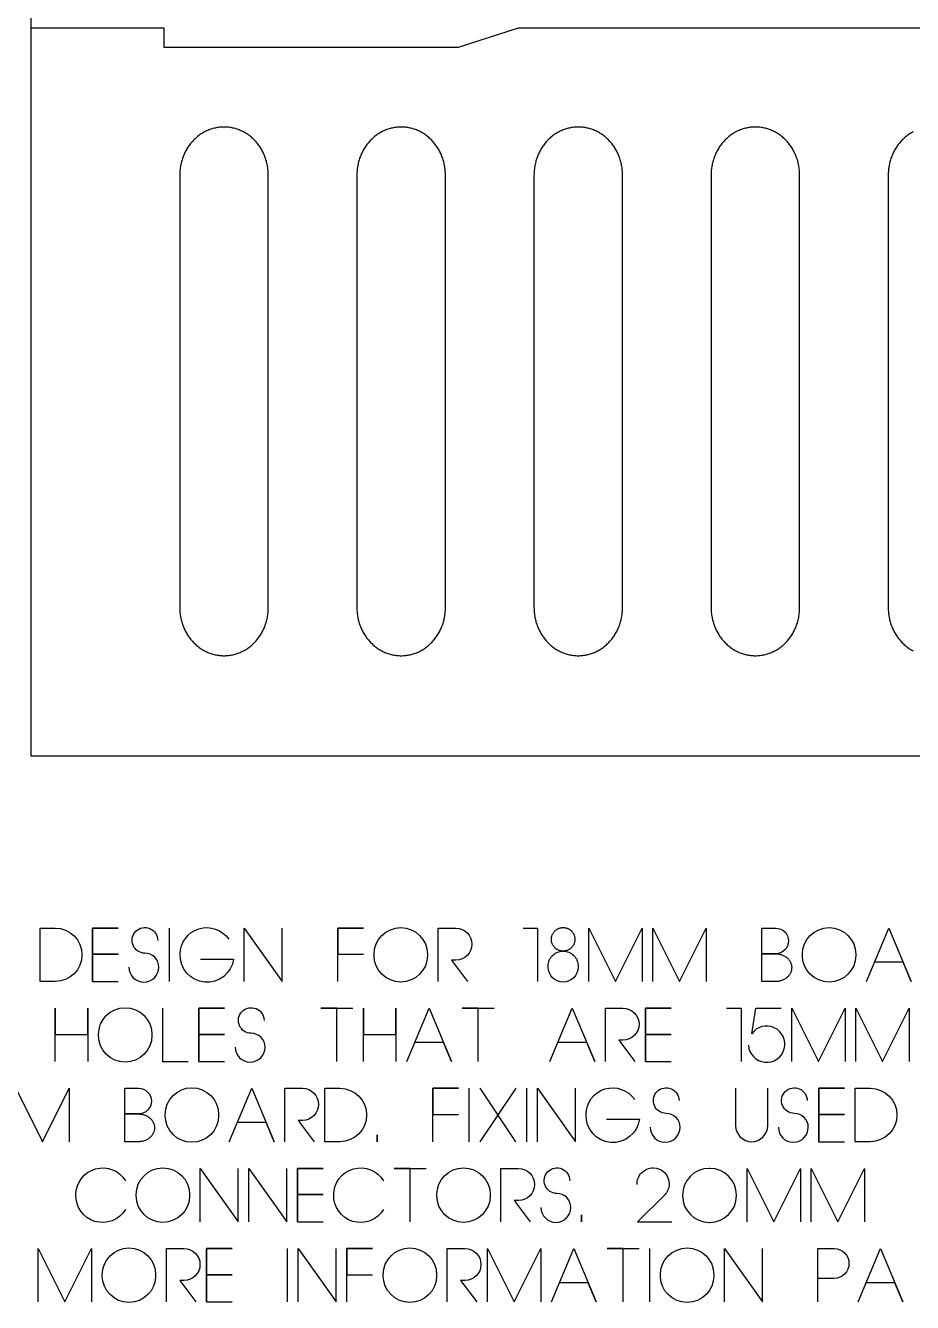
# Model space of a CAD drawing. Extents: x -841 to 4976, y -469 to 2808.
# Drawn here: x 2515 to 3180, y -409 to 547 of the extents above; entities that cross this region are included whole.
import ezdxf

# ---------------------------------------------------------------- set-up
doc = ezdxf.new("R2010")
doc.units = 0
for name, color, linetype in [('DEFAULT_LAYER', 1, 'CONTINUOUS'), ('T5_LOGOLAYER_20', 18, 'CONTINUOUS'), ('T5_LOGOLAYER_21', 18, 'CONTINUOUS')]:
    doc.layers.add(name, color=color, linetype=linetype)

msp = doc.modelspace()

# ---------------------------------------------------------------- linework, layer by layer
at = {"layer": 'DEFAULT_LAYER'}
for points in [[(2519.23, 0), (3737.23, 0), (3737.23, 545), (2884.23, 545), (2839.33, 530.57), (2619.23, 530.57), (2619.23, 545), (2519.23, 545), (2519.23, 0), (3737.23, 0)], [(3180.17, 467.44), (3179.45, 467.05), (3178.74, 466.64), (3178.04, 466.22), (3177.35, 465.78), (3176.67, 465.32), (3176.01, 464.84), (3175.35, 464.35), (3174.71, 463.84), (3174.07, 463.31), (3173.45, 462.77), (3172.85, 462.21), (3172.25, 461.64), (3171.67, 461.05), (3171.1, 460.44), (3170.54, 459.83), (3170, 459.19), (3169.47, 458.55), (3168.96, 457.89), (3168.46, 457.21), (3167.98, 456.53), (3167.51, 455.83), (3167.05, 455.12), (3166.61, 454.39), (3166.19, 453.66), (3165.78, 452.91), (3165.39, 452.15), (3165.02, 451.38), (3164.66, 450.6), (3164.32, 449.8), (3163.99, 449), (3163.69, 448.19), (3163.4, 447.37), (3163.13, 446.54), (3162.88, 445.69), (3162.65, 444.84), (3162.43, 443.99), (3162.24, 443.12), (3162.06, 442.24), (3161.91, 441.36), (3161.77, 440.47), (3161.65, 439.57), (3161.56, 438.67), (3161.48, 437.76), (3161.43, 436.84), (3161.4, 435.92), (3161.39, 434.99), (3161.39, 110.99), (3161.4, 110.06), (3161.43, 109.14), (3161.48, 108.22), (3161.56, 107.31), (3161.65, 106.4), (3161.77, 105.51), (3161.91, 104.62), (3162.06, 103.73), (3162.24, 102.86), (3162.43, 101.99), (3162.65, 101.13), (3162.88, 100.28), (3163.13, 99.44), (3163.4, 98.61), (3163.69, 97.79), (3163.99, 96.98), (3164.32, 96.17), (3164.66, 95.38), (3165.02, 94.6), (3165.39, 93.83), (3165.78, 93.07), (3166.19, 92.32), (3166.61, 91.59), (3167.05, 90.86), (3167.51, 90.15), (3167.98, 89.45), (3168.46, 88.76), (3168.96, 88.09), (3169.47, 87.43), (3170, 86.78), (3170.54, 86.15), (3171.1, 85.53), (3171.67, 84.93), (3172.25, 84.34), (3172.85, 83.77), (3173.45, 83.21), (3174.07, 82.67), (3174.71, 82.14), (3175.35, 81.63), (3176.01, 81.14), (3176.67, 80.66), (3177.35, 80.2), (3178.04, 79.76), (3178.74, 79.33), (3179.45, 78.93), (3180.17, 78.54)]]:
    msp.add_lwpolyline(points, dxfattribs=at)
for points in [[(2664.01, 470.99), (2663.15, 470.98), (2662.3, 470.94), (2661.46, 470.88), (2660.62, 470.8), (2659.78, 470.7), (2658.96, 470.57), (2658.14, 470.43), (2657.33, 470.26), (2656.52, 470.07), (2655.72, 469.86), (2654.93, 469.62), (2654.15, 469.37), (2653.37, 469.1), (2652.61, 468.8), (2651.85, 468.49), (2651.1, 468.16), (2650.36, 467.81), (2649.63, 467.44), (2648.91, 467.05), (2648.2, 466.64), (2647.5, 466.22), (2646.81, 465.78), (2646.14, 465.32), (2645.47, 464.84), (2644.81, 464.35), (2644.17, 463.84), (2643.54, 463.31), (2642.92, 462.77), (2642.31, 462.21), (2641.71, 461.64), (2641.13, 461.05), (2640.56, 460.44), (2640.01, 459.83), (2639.46, 459.19), (2638.94, 458.55), (2638.42, 457.89), (2637.92, 457.21), (2637.44, 456.53), (2636.97, 455.83), (2636.51, 455.12), (2636.07, 454.39), (2635.65, 453.66), (2635.24, 452.91), (2634.85, 452.15), (2634.48, 451.38), (2634.12, 450.6), (2633.78, 449.8), (2633.46, 449), (2633.15, 448.19), (2632.86, 447.37), (2632.59, 446.54), (2632.34, 445.69), (2632.11, 444.84), (2631.89, 443.99), (2631.7, 443.12), (2631.52, 442.24), (2631.37, 441.36), (2631.23, 440.47), (2631.12, 439.57), (2631.02, 438.67), (2630.95, 437.76), (2630.89, 436.84), (2630.86, 435.92), (2630.85, 434.99), (2630.85, 110.99), (2630.86, 110.06), (2630.89, 109.14), (2630.95, 108.22), (2631.02, 107.31), (2631.12, 106.4), (2631.23, 105.51), (2631.37, 104.62), (2631.52, 103.73), (2631.7, 102.86), (2631.89, 101.99), (2632.11, 101.13), (2632.34, 100.28), (2632.59, 99.44), (2632.86, 98.61), (2633.15, 97.79), (2633.46, 96.98), (2633.78, 96.17), (2634.12, 95.38), (2634.48, 94.6), (2634.85, 93.83), (2635.24, 93.07), (2635.65, 92.32), (2636.07, 91.59), (2636.51, 90.86), (2636.97, 90.15), (2637.44, 89.45), (2637.92, 88.76), (2638.42, 88.09), (2638.94, 87.43), (2639.46, 86.78), (2640.01, 86.15), (2640.56, 85.53), (2641.13, 84.93), (2641.71, 84.34), (2642.31, 83.77), (2642.92, 83.21), (2643.54, 82.67), (2644.17, 82.14), (2644.81, 81.63), (2645.47, 81.14), (2646.14, 80.66), (2646.81, 80.2), (2647.5, 79.76), (2648.2, 79.33), (2648.91, 78.93), (2649.63, 78.54), (2650.36, 78.17), (2651.1, 77.82), (2651.85, 77.49), (2652.61, 77.17), (2653.37, 76.88), (2654.15, 76.61), (2654.93, 76.35), (2655.72, 76.12), (2656.52, 75.91), (2657.33, 75.72), (2658.14, 75.55), (2658.96, 75.4), (2659.78, 75.28), (2660.62, 75.17), (2661.46, 75.09), (2662.3, 75.04), (2663.15, 75), (2664.01, 74.99), (2664.86, 75), (2665.71, 75.04), (2666.56, 75.09), (2667.4, 75.17), (2668.23, 75.28), (2669.06, 75.4), (2669.88, 75.55), (2670.69, 75.72), (2671.5, 75.91), (2672.29, 76.12), (2673.09, 76.35), (2673.87, 76.61), (2674.64, 76.88), (2675.41, 77.17), (2676.17, 77.49), (2676.91, 77.82), (2677.65, 78.17), (2678.38, 78.54), (2679.1, 78.93), (2679.81, 79.33), (2680.51, 79.76), (2681.2, 80.2), (2681.88, 80.66), (2682.55, 81.14), (2683.2, 81.63), (2683.85, 82.14), (2684.48, 82.67), (2685.1, 83.21), (2685.71, 83.77), (2686.3, 84.34), (2686.89, 84.93), (2687.45, 85.53), (2688.01, 86.15), (2688.55, 86.78), (2689.08, 87.43), (2689.59, 88.09), (2690.09, 88.76), (2690.58, 89.45), (2691.05, 90.15), (2691.5, 90.86), (2691.94, 91.59), (2692.37, 92.32), (2692.77, 93.07), (2693.16, 93.83), (2693.54, 94.6), (2693.9, 95.38), (2694.24, 96.17), (2694.56, 96.98), (2694.87, 97.79), (2695.15, 98.61), (2695.42, 99.44), (2695.68, 100.28), (2695.91, 101.13), (2696.12, 101.99), (2696.32, 102.86), (2696.49, 103.73), (2696.65, 104.62), (2696.78, 105.51), (2696.9, 106.4), (2697, 107.31), (2697.07, 108.22), (2697.12, 109.14), (2697.16, 110.06), (2697.17, 110.99), (2697.17, 434.99), (2697.16, 435.92), (2697.12, 436.84), (2697.07, 437.76), (2697, 438.67), (2696.9, 439.57), (2696.78, 440.47), (2696.65, 441.36), (2696.49, 442.24), (2696.32, 443.12), (2696.12, 443.99), (2695.91, 444.84), (2695.68, 445.69), (2695.42, 446.54), (2695.15, 447.37), (2694.87, 448.19), (2694.56, 449), (2694.24, 449.8), (2693.9, 450.6), (2693.54, 451.38), (2693.16, 452.15), (2692.77, 452.91), (2692.37, 453.66), (2691.94, 454.39), (2691.5, 455.12), (2691.05, 455.83), (2690.58, 456.53), (2690.09, 457.21), (2689.59, 457.89), (2689.08, 458.55), (2688.55, 459.19), (2688.01, 459.83), (2687.45, 460.44), (2686.89, 461.05), (2686.3, 461.64), (2685.71, 462.21), (2685.1, 462.77), (2684.48, 463.31), (2683.85, 463.84), (2683.2, 464.35), (2682.55, 464.84), (2681.88, 465.32), (2681.2, 465.78), (2680.51, 466.22), (2679.81, 466.64), (2679.1, 467.05), (2678.38, 467.44), (2677.65, 467.81), (2676.91, 468.16), (2676.17, 468.49), (2675.41, 468.8), (2674.64, 469.1), (2673.87, 469.37), (2673.09, 469.62), (2672.29, 469.86), (2671.5, 470.07), (2670.69, 470.26), (2669.88, 470.43), (2669.06, 470.57), (2668.23, 470.7), (2667.4, 470.8), (2666.56, 470.88), (2665.71, 470.94), (2664.86, 470.98)], [(2796.64, 470.99), (2795.79, 470.98), (2794.94, 470.94), (2794.09, 470.88), (2793.25, 470.8), (2792.42, 470.7), (2791.59, 470.57), (2790.77, 470.43), (2789.96, 470.26), (2789.15, 470.07), (2788.36, 469.86), (2787.56, 469.62), (2786.78, 469.37), (2786.01, 469.1), (2785.24, 468.8), (2784.48, 468.49), (2783.74, 468.16), (2783, 467.81), (2782.27, 467.44), (2781.55, 467.05), (2780.84, 466.64), (2780.14, 466.22), (2779.45, 465.78), (2778.77, 465.32), (2778.1, 464.84), (2777.45, 464.35), (2776.8, 463.84), (2776.17, 463.31), (2775.55, 462.77), (2774.94, 462.21), (2774.35, 461.64), (2773.77, 461.05), (2773.2, 460.44), (2772.64, 459.83), (2772.1, 459.19), (2771.57, 458.55), (2771.06, 457.89), (2770.56, 457.21), (2770.07, 456.53), (2769.6, 455.83), (2769.15, 455.12), (2768.71, 454.39), (2768.28, 453.66), (2767.88, 452.91), (2767.49, 452.15), (2767.11, 451.38), (2766.75, 450.6), (2766.41, 449.8), (2766.09, 449), (2765.78, 448.19), (2765.5, 447.37), (2765.23, 446.54), (2764.97, 445.69), (2764.74, 444.84), (2764.53, 443.99), (2764.33, 443.12), (2764.16, 442.24), (2764, 441.36), (2763.87, 440.47), (2763.75, 439.57), (2763.66, 438.67), (2763.58, 437.76), (2763.53, 436.84), (2763.49, 435.92), (2763.48, 434.99), (2763.48, 110.99), (2763.49, 110.06), (2763.53, 109.14), (2763.58, 108.22), (2763.66, 107.31), (2763.75, 106.4), (2763.87, 105.51), (2764, 104.62), (2764.16, 103.73), (2764.33, 102.86), (2764.53, 101.99), (2764.74, 101.13), (2764.97, 100.28), (2765.23, 99.44), (2765.5, 98.61), (2765.78, 97.79), (2766.09, 96.98), (2766.41, 96.17), (2766.75, 95.38), (2767.11, 94.6), (2767.49, 93.83), (2767.88, 93.07), (2768.28, 92.32), (2768.71, 91.59), (2769.15, 90.86), (2769.6, 90.15), (2770.07, 89.45), (2770.56, 88.76), (2771.06, 88.09), (2771.57, 87.43), (2772.1, 86.78), (2772.64, 86.15), (2773.2, 85.53), (2773.77, 84.93), (2774.35, 84.34), (2774.94, 83.77), (2775.55, 83.21), (2776.17, 82.67), (2776.8, 82.14), (2777.45, 81.63), (2778.1, 81.14), (2778.77, 80.66), (2779.45, 80.2), (2780.14, 79.76), (2780.84, 79.33), (2781.55, 78.93), (2782.27, 78.54), (2783, 78.17), (2783.74, 77.82), (2784.48, 77.49), (2785.24, 77.17), (2786.01, 76.88), (2786.78, 76.61), (2787.56, 76.35), (2788.36, 76.12), (2789.15, 75.91), (2789.96, 75.72), (2790.77, 75.55), (2791.59, 75.4), (2792.42, 75.28), (2793.25, 75.17), (2794.09, 75.09), (2794.94, 75.04), (2795.79, 75), (2796.64, 74.99), (2797.5, 75), (2798.35, 75.04), (2799.19, 75.09), (2800.03, 75.17), (2800.87, 75.28), (2801.69, 75.4), (2802.51, 75.55), (2803.33, 75.72), (2804.13, 75.91), (2804.93, 76.12), (2805.72, 76.35), (2806.5, 76.61), (2807.28, 76.88), (2808.04, 77.17), (2808.8, 77.49), (2809.55, 77.82), (2810.29, 78.17), (2811.02, 78.54), (2811.74, 78.93), (2812.45, 79.33), (2813.15, 79.76), (2813.84, 80.2), (2814.51, 80.66), (2815.18, 81.14), (2815.84, 81.63), (2816.48, 82.14), (2817.11, 82.67), (2817.73, 83.21), (2818.34, 83.77), (2818.94, 84.34), (2819.52, 84.93), (2820.09, 85.53), (2820.65, 86.15), (2821.19, 86.78), (2821.72, 87.43), (2822.23, 88.09), (2822.73, 88.76), (2823.21, 89.45), (2823.68, 90.15), (2824.14, 90.86), (2824.58, 91.59), (2825, 92.32), (2825.41, 93.07), (2825.8, 93.83), (2826.17, 94.6), (2826.53, 95.38), (2826.87, 96.17), (2827.2, 96.98), (2827.5, 97.79), (2827.79, 98.61), (2828.06, 99.44), (2828.31, 100.28), (2828.54, 101.13), (2828.76, 101.99), (2828.95, 102.86), (2829.13, 103.73), (2829.28, 104.62), (2829.42, 105.51), (2829.53, 106.4), (2829.63, 107.31), (2829.7, 108.22), (2829.76, 109.14), (2829.79, 110.06), (2829.8, 110.99), (2829.8, 434.99), (2829.79, 435.92), (2829.76, 436.84), (2829.7, 437.76), (2829.63, 438.67), (2829.53, 439.57), (2829.42, 440.47), (2829.28, 441.36), (2829.13, 442.24), (2828.95, 443.12), (2828.76, 443.99), (2828.54, 444.84), (2828.31, 445.69), (2828.06, 446.54), (2827.79, 447.37), (2827.5, 448.19), (2827.2, 449), (2826.87, 449.8), (2826.53, 450.6), (2826.17, 451.38), (2825.8, 452.15), (2825.41, 452.91), (2825, 453.66), (2824.58, 454.39), (2824.14, 455.12), (2823.68, 455.83), (2823.21, 456.53), (2822.73, 457.21), (2822.23, 457.89), (2821.72, 458.55), (2821.19, 459.19), (2820.65, 459.83), (2820.09, 460.44), (2819.52, 461.05), (2818.94, 461.64), (2818.34, 462.21), (2817.73, 462.77), (2817.11, 463.31), (2816.48, 463.84), (2815.84, 464.35), (2815.18, 464.84), (2814.51, 465.32), (2813.84, 465.78), (2813.15, 466.22), (2812.45, 466.64), (2811.74, 467.05), (2811.02, 467.44), (2810.29, 467.81), (2809.55, 468.16), (2808.8, 468.49), (2808.04, 468.8), (2807.28, 469.1), (2806.5, 469.37), (2805.72, 469.62), (2804.93, 469.86), (2804.13, 470.07), (2803.33, 470.26), (2802.51, 470.43), (2801.69, 470.57), (2800.87, 470.7), (2800.03, 470.8), (2799.19, 470.88), (2798.35, 470.94), (2797.5, 470.98)], [(2929.28, 470.99), (2928.42, 470.98), (2927.57, 470.94), (2926.73, 470.88), (2925.89, 470.8), (2925.05, 470.7), (2924.23, 470.57), (2923.41, 470.43), (2922.59, 470.26), (2921.79, 470.07), (2920.99, 469.86), (2920.2, 469.62), (2919.42, 469.37), (2918.64, 469.1), (2917.88, 468.8), (2917.12, 468.49), (2916.37, 468.16), (2915.63, 467.81), (2914.9, 467.44), (2914.18, 467.05), (2913.47, 466.64), (2912.77, 466.22), (2912.08, 465.78), (2911.4, 465.32), (2910.74, 464.84), (2910.08, 464.35), (2909.44, 463.84), (2908.81, 463.31), (2908.19, 462.77), (2907.58, 462.21), (2906.98, 461.64), (2906.4, 461.05), (2905.83, 460.44), (2905.27, 459.83), (2904.73, 459.19), (2904.2, 458.55), (2903.69, 457.89), (2903.19, 457.21), (2902.71, 456.53), (2902.24, 455.83), (2901.78, 455.12), (2901.34, 454.39), (2900.92, 453.66), (2900.51, 452.91), (2900.12, 452.15), (2899.75, 451.38), (2899.39, 450.6), (2899.05, 449.8), (2898.72, 449), (2898.42, 448.19), (2898.13, 447.37), (2897.86, 446.54), (2897.61, 445.69), (2897.38, 444.84), (2897.16, 443.99), (2896.97, 443.12), (2896.79, 442.24), (2896.64, 441.36), (2896.5, 440.47), (2896.38, 439.57), (2896.29, 438.67), (2896.22, 437.76), (2896.16, 436.84), (2896.13, 435.92), (2896.12, 434.99), (2896.12, 110.99), (2896.13, 110.06), (2896.16, 109.14), (2896.22, 108.22), (2896.29, 107.31), (2896.38, 106.4), (2896.5, 105.51), (2896.64, 104.62), (2896.79, 103.73), (2896.97, 102.86), (2897.16, 101.99), (2897.38, 101.13), (2897.61, 100.28), (2897.86, 99.44), (2898.13, 98.61), (2898.42, 97.79), (2898.72, 96.98), (2899.05, 96.17), (2899.39, 95.38), (2899.75, 94.6), (2900.12, 93.83), (2900.51, 93.07), (2900.92, 92.32), (2901.34, 91.59), (2901.78, 90.86), (2902.24, 90.15), (2902.71, 89.45), (2903.19, 88.76), (2903.69, 88.09), (2904.2, 87.43), (2904.73, 86.78), (2905.27, 86.15), (2905.83, 85.53), (2906.4, 84.93), (2906.98, 84.34), (2907.58, 83.77), (2908.19, 83.21), (2908.81, 82.67), (2909.44, 82.14), (2910.08, 81.63), (2910.74, 81.14), (2911.4, 80.66), (2912.08, 80.2), (2912.77, 79.76), (2913.47, 79.33), (2914.18, 78.93), (2914.9, 78.54), (2915.63, 78.17), (2916.37, 77.82), (2917.12, 77.49), (2917.88, 77.17), (2918.64, 76.88), (2919.42, 76.61), (2920.2, 76.35), (2920.99, 76.12), (2921.79, 75.91), (2922.59, 75.72), (2923.41, 75.55), (2924.23, 75.4), (2925.05, 75.28), (2925.89, 75.17), (2926.73, 75.09), (2927.57, 75.04), (2928.42, 75), (2929.28, 74.99), (2930.13, 75), (2930.98, 75.04), (2931.83, 75.09), (2932.67, 75.17), (2933.5, 75.28), (2934.33, 75.4), (2935.15, 75.55), (2935.96, 75.72), (2936.77, 75.91), (2937.56, 76.12), (2938.35, 76.35), (2939.14, 76.61), (2939.91, 76.88), (2940.68, 77.17), (2941.44, 77.49), (2942.18, 77.82), (2942.92, 78.17), (2943.65, 78.54), (2944.37, 78.93), (2945.08, 79.33), (2945.78, 79.76), (2946.47, 80.2), (2947.15, 80.66), (2947.82, 81.14), (2948.47, 81.63), (2949.12, 82.14), (2949.75, 82.67), (2950.37, 83.21), (2950.98, 83.77), (2951.57, 84.34), (2952.15, 84.93), (2952.72, 85.53), (2953.28, 86.15), (2953.82, 86.78), (2954.35, 87.43), (2954.86, 88.09), (2955.36, 88.76), (2955.85, 89.45), (2956.32, 90.15), (2956.77, 90.86), (2957.21, 91.59), (2957.64, 92.32), (2958.04, 93.07), (2958.43, 93.83), (2958.81, 94.6), (2959.17, 95.38), (2959.51, 96.17), (2959.83, 96.98), (2960.14, 97.79), (2960.42, 98.61), (2960.69, 99.44), (2960.95, 100.28), (2961.18, 101.13), (2961.39, 101.99), (2961.59, 102.86), (2961.76, 103.73), (2961.92, 104.62), (2962.05, 105.51), (2962.17, 106.4), (2962.26, 107.31), (2962.34, 108.22), (2962.39, 109.14), (2962.42, 110.06), (2962.44, 110.99), (2962.44, 434.99), (2962.42, 435.92), (2962.39, 436.84), (2962.34, 437.76), (2962.26, 438.67), (2962.17, 439.57), (2962.05, 440.47), (2961.92, 441.36), (2961.76, 442.24), (2961.59, 443.12), (2961.39, 443.99), (2961.18, 444.84), (2960.95, 445.69), (2960.69, 446.54), (2960.42, 447.37), (2960.14, 448.19), (2959.83, 449), (2959.51, 449.8), (2959.17, 450.6), (2958.81, 451.38), (2958.43, 452.15), (2958.04, 452.91), (2957.64, 453.66), (2957.21, 454.39), (2956.77, 455.12), (2956.32, 455.83), (2955.85, 456.53), (2955.36, 457.21), (2954.86, 457.89), (2954.35, 458.55), (2953.82, 459.19), (2953.28, 459.83), (2952.72, 460.44), (2952.15, 461.05), (2951.57, 461.64), (2950.98, 462.21), (2950.37, 462.77), (2949.75, 463.31), (2949.12, 463.84), (2948.47, 464.35), (2947.82, 464.84), (2947.15, 465.32), (2946.47, 465.78), (2945.78, 466.22), (2945.08, 466.64), (2944.37, 467.05), (2943.65, 467.44), (2942.92, 467.81), (2942.18, 468.16), (2941.44, 468.49), (2940.68, 468.8), (2939.91, 469.1), (2939.14, 469.37), (2938.35, 469.62), (2937.56, 469.86), (2936.77, 470.07), (2935.96, 470.26), (2935.15, 470.43), (2934.33, 470.57), (2933.5, 470.7), (2932.67, 470.8), (2931.83, 470.88), (2930.98, 470.94), (2930.13, 470.98)], [(3061.91, 470.99), (3061.06, 470.98), (3060.21, 470.94), (3059.36, 470.88), (3058.52, 470.8), (3057.69, 470.7), (3056.86, 470.57), (3056.04, 470.43), (3055.23, 470.26), (3054.42, 470.07), (3053.62, 469.86), (3052.83, 469.62), (3052.05, 469.37), (3051.28, 469.1), (3050.51, 468.8), (3049.75, 468.49), (3049, 468.16), (3048.27, 467.81), (3047.54, 467.44), (3046.82, 467.05), (3046.11, 466.64), (3045.41, 466.22), (3044.72, 465.78), (3044.04, 465.32), (3043.37, 464.84), (3042.72, 464.35), (3042.07, 463.84), (3041.44, 463.31), (3040.82, 462.77), (3040.21, 462.21), (3039.62, 461.64), (3039.03, 461.05), (3038.46, 460.44), (3037.91, 459.83), (3037.37, 459.19), (3036.84, 458.55), (3036.32, 457.89), (3035.83, 457.21), (3035.34, 456.53), (3034.87, 455.83), (3034.42, 455.12), (3033.98, 454.39), (3033.55, 453.66), (3033.15, 452.91), (3032.76, 452.15), (3032.38, 451.38), (3032.02, 450.6), (3031.68, 449.8), (3031.36, 449), (3031.05, 448.19), (3030.77, 447.37), (3030.5, 446.54), (3030.24, 445.69), (3030.01, 444.84), (3029.8, 443.99), (3029.6, 443.12), (3029.43, 442.24), (3029.27, 441.36), (3029.14, 440.47), (3029.02, 439.57), (3028.92, 438.67), (3028.85, 437.76), (3028.8, 436.84), (3028.76, 435.92), (3028.75, 434.99), (3028.75, 110.99), (3028.76, 110.06), (3028.8, 109.14), (3028.85, 108.22), (3028.92, 107.31), (3029.02, 106.4), (3029.14, 105.51), (3029.27, 104.62), (3029.43, 103.73), (3029.6, 102.86), (3029.8, 101.99), (3030.01, 101.13), (3030.24, 100.28), (3030.5, 99.44), (3030.77, 98.61), (3031.05, 97.79), (3031.36, 96.98), (3031.68, 96.17), (3032.02, 95.38), (3032.38, 94.6), (3032.76, 93.83), (3033.15, 93.07), (3033.55, 92.32), (3033.98, 91.59), (3034.42, 90.86), (3034.87, 90.15), (3035.34, 89.45), (3035.83, 88.76), (3036.32, 88.09), (3036.84, 87.43), (3037.37, 86.78), (3037.91, 86.15), (3038.46, 85.53), (3039.03, 84.93), (3039.62, 84.34), (3040.21, 83.77), (3040.82, 83.21), (3041.44, 82.67), (3042.07, 82.14), (3042.72, 81.63), (3043.37, 81.14), (3044.04, 80.66), (3044.72, 80.2), (3045.41, 79.76), (3046.11, 79.33), (3046.82, 78.93), (3047.54, 78.54), (3048.27, 78.17), (3049, 77.82), (3049.75, 77.49), (3050.51, 77.17), (3051.28, 76.88), (3052.05, 76.61), (3052.83, 76.35), (3053.62, 76.12), (3054.42, 75.91), (3055.23, 75.72), (3056.04, 75.55), (3056.86, 75.4), (3057.69, 75.28), (3058.52, 75.17), (3059.36, 75.09), (3060.21, 75.04), (3061.06, 75), (3061.91, 74.99), (3062.77, 75), (3063.62, 75.04), (3064.46, 75.09), (3065.3, 75.17), (3066.13, 75.28), (3066.96, 75.4), (3067.78, 75.55), (3068.59, 75.72), (3069.4, 75.91), (3070.2, 76.12), (3070.99, 76.35), (3071.77, 76.61), (3072.55, 76.88), (3073.31, 77.17), (3074.07, 77.49), (3074.82, 77.82), (3075.56, 78.17), (3076.29, 78.54), (3077.01, 78.93), (3077.72, 79.33), (3078.42, 79.76), (3079.11, 80.2), (3079.78, 80.66), (3080.45, 81.14), (3081.11, 81.63), (3081.75, 82.14), (3082.38, 82.67), (3083, 83.21), (3083.61, 83.77), (3084.21, 84.34), (3084.79, 84.93), (3085.36, 85.53), (3085.91, 86.15), (3086.46, 86.78), (3086.98, 87.43), (3087.5, 88.09), (3088, 88.76), (3088.48, 89.45), (3088.95, 90.15), (3089.41, 90.86), (3089.85, 91.59), (3090.27, 92.32), (3090.68, 93.07), (3091.07, 93.83), (3091.44, 94.6), (3091.8, 95.38), (3092.14, 96.17), (3092.46, 96.98), (3092.77, 97.79), (3093.06, 98.61), (3093.33, 99.44), (3093.58, 100.28), (3093.81, 101.13), (3094.03, 101.99), (3094.22, 102.86), (3094.4, 103.73), (3094.55, 104.62), (3094.69, 105.51), (3094.8, 106.4), (3094.9, 107.31), (3094.97, 108.22), (3095.03, 109.14), (3095.06, 110.06), (3095.07, 110.99), (3095.07, 434.99), (3095.06, 435.92), (3095.03, 436.84), (3094.97, 437.76), (3094.9, 438.67), (3094.8, 439.57), (3094.69, 440.47), (3094.55, 441.36), (3094.4, 442.24), (3094.22, 443.12), (3094.03, 443.99), (3093.81, 444.84), (3093.58, 445.69), (3093.33, 446.54), (3093.06, 447.37), (3092.77, 448.19), (3092.46, 449), (3092.14, 449.8), (3091.8, 450.6), (3091.44, 451.38), (3091.07, 452.15), (3090.68, 452.91), (3090.27, 453.66), (3089.85, 454.39), (3089.41, 455.12), (3088.95, 455.83), (3088.48, 456.53), (3088, 457.21), (3087.5, 457.89), (3086.98, 458.55), (3086.46, 459.19), (3085.91, 459.83), (3085.36, 460.44), (3084.79, 461.05), (3084.21, 461.64), (3083.61, 462.21), (3083, 462.77), (3082.38, 463.31), (3081.75, 463.84), (3081.11, 464.35), (3080.45, 464.84), (3079.78, 465.32), (3079.11, 465.78), (3078.42, 466.22), (3077.72, 466.64), (3077.01, 467.05), (3076.29, 467.44), (3075.56, 467.81), (3074.82, 468.16), (3074.07, 468.49), (3073.31, 468.8), (3072.55, 469.1), (3071.77, 469.37), (3070.99, 469.62), (3070.2, 469.86), (3069.4, 470.07), (3068.59, 470.26), (3067.78, 470.43), (3066.96, 470.57), (3066.13, 470.7), (3065.3, 470.8), (3064.46, 470.88), (3063.62, 470.94), (3062.77, 470.98)]]:
    msp.add_lwpolyline(points, close=True, dxfattribs=at)
at = {"layer": 'T5_LOGOLAYER_20'}
msp.add_lwpolyline([(2519.23, 0), (3739.23, 0), (3739.23, 2440), (2519.23, 2440)], close=True, dxfattribs=at)
at = {"layer": 'T5_LOGOLAYER_21'}
for points in [[(2526.37, -169.04), (2526.37, -129.04), (2537.57, -129.04, -1), (2537.57, -169.04)], [(2816.35, -149.44, -1), (2776.35, -149.44), (2776.35, -148.64, -1), (2816.35, -148.64)], [(3066.75, -169.04), (3066.75, -129.04), (3077.15, -129.04, -1), (3077.15, -148.24), (3066.75, -148.24), (3077.15, -148.24), (3077.76, -148.25), (3078.37, -148.29), (3078.97, -148.36), (3079.55, -148.45), (3080.13, -148.56), (3080.7, -148.7), (3081.25, -148.87), (3081.8, -149.05), (3082.33, -149.26), (3082.84, -149.49), (3083.34, -149.74), (3083.83, -150.01), (3084.29, -150.3), (3084.75, -150.61), (3085.18, -150.94), (3085.59, -151.28), (3085.99, -151.64), (3086.37, -152.02), (3086.72, -152.41), (3087.05, -152.82), (3087.36, -153.24), (3087.65, -153.68), (3087.92, -154.13), (3088.15, -154.59), (3088.37, -155.06), (3088.56, -155.54), (3088.72, -156.04), (3088.85, -156.54), (3088.96, -157.05), (3089, -157.31), (3089.03, -157.57), (3089.06, -157.84), (3089.08, -158.1), (3089.09, -158.37), (3089.09, -158.64), (3089.09, -158.9), (3089.08, -159.17), (3089.06, -159.44), (3089.03, -159.7), (3089, -159.96), (3088.96, -160.22), (3088.85, -160.73), (3088.72, -161.24), (3088.56, -161.73), (3088.37, -162.21), (3088.15, -162.68), (3087.92, -163.14), (3087.65, -163.59), (3087.36, -164.03), (3087.05, -164.45), (3086.72, -164.86), (3086.37, -165.25), (3085.99, -165.63), (3085.59, -165.99), (3085.18, -166.33), (3084.75, -166.66), (3084.29, -166.97), (3083.83, -167.26), (3083.34, -167.53), (3082.84, -167.78), (3082.33, -168.01), (3081.8, -168.22), (3081.25, -168.4), (3080.7, -168.57), (3080.13, -168.71), (3079.55, -168.82), (3078.97, -168.92), (3078.37, -168.98), (3077.76, -169.02), (3077.15, -169.04)], [(3137.09, -149.44, -1), (3097.09, -149.44), (3097.09, -148.64, -1), (3137.09, -148.64)], [(2917.95, -146.24, -0.414286), (2929.15, -157.44), (2929.15, -158.24, -1), (2906.75, -158.24), (2906.75, -157.44, -0.414286)], [(2609.97, -209.44, -1), (2569.97, -209.44), (2569.97, -208.64, -1), (2609.97, -208.64)], [(2659.95, -269.44, -1), (2619.95, -269.44), (2619.95, -268.64, -1), (2659.95, -268.64)], [(2589.6, -289.04), (2589.6, -249.04), (2600, -249.04, -1), (2600, -268.24), (2589.6, -268.24), (2600, -268.24), (2600.61, -268.25), (2601.22, -268.29), (2601.82, -268.36), (2602.41, -268.45), (2602.99, -268.56), (2603.55, -268.7), (2604.11, -268.87), (2604.65, -269.05), (2605.18, -269.26), (2605.69, -269.49), (2606.19, -269.74), (2606.68, -270.01), (2607.15, -270.3), (2607.6, -270.61), (2608.03, -270.94), (2608.45, -271.28), (2608.84, -271.64), (2609.22, -272.02), (2609.57, -272.41), (2609.91, -272.82), (2610.22, -273.24), (2610.5, -273.68), (2610.77, -274.13), (2611.01, -274.59), (2611.22, -275.06), (2611.41, -275.54), (2611.57, -276.04), (2611.7, -276.54), (2611.81, -277.05), (2611.85, -277.31), (2611.88, -277.57), (2611.91, -277.84), (2611.93, -278.1), (2611.94, -278.37), (2611.95, -278.64), (2611.94, -278.9), (2611.93, -279.17), (2611.91, -279.44), (2611.88, -279.7), (2611.85, -279.96), (2611.81, -280.22), (2611.7, -280.73), (2611.57, -281.24), (2611.41, -281.73), (2611.22, -282.21), (2611.01, -282.68), (2610.77, -283.14), (2610.5, -283.59), (2610.22, -284.03), (2609.91, -284.45), (2609.57, -284.86), (2609.22, -285.25), (2608.84, -285.63), (2608.45, -285.99), (2608.03, -286.33), (2607.6, -286.66), (2607.15, -286.97), (2606.68, -287.26), (2606.19, -287.53), (2605.69, -287.78), (2605.18, -288.01), (2604.65, -288.22), (2604.11, -288.4), (2603.55, -288.57), (2602.99, -288.71), (2602.41, -288.82), (2601.82, -288.92), (2601.22, -288.98), (2600.61, -289.02), (2600, -289.04)], [(2739.55, -289.04), (2739.55, -249.04), (2750.75, -249.04, -1), (2750.75, -289.04)], [(3136.72, -289.04), (3136.72, -249.04), (3147.92, -249.04, -1), (3147.92, -289.04)], [(2638.21, -329.44, -1), (2598.21, -329.44), (2598.21, -328.64, -1), (2638.21, -328.64)], [(2863.33, -329.44, -1), (2823.33, -329.44), (2823.33, -328.64, -1), (2863.33, -328.64)], [(3027.33, -349.44), (3027.73, -349.44, 0.413333), (3047.73, -329.44), (3047.73, -329.04, 0.413333), (3027.73, -309.04), (3027.33, -309.04, 0.413333), (3007.33, -329.04), (3007.33, -329.44, 0.413333)], [(2612.8, -389.44, -1), (2572.8, -389.44), (2572.8, -388.64, -1), (2612.8, -388.64)], [(2823.2, -389.44, -1), (2783.2, -389.44), (2783.2, -388.64, -1), (2823.2, -388.64)], [(3030.8, -389.44, -1), (2990.8, -389.44), (2990.8, -388.64, -1), (3030.8, -388.64)]]:
    msp.add_lwpolyline(points, format="xyb", close=True, dxfattribs=at)
for points in [[(2565.55, -169.04), (2565.55, -129.04), (2584.75, -129.04), (2565.55, -129.04), (2565.55, -148.64), (2584.75, -148.64), (2565.55, -148.64), (2565.55, -169.04), (2584.75, -169.04)], [(2623.15, -169.04), (2623.15, -129.04)], [(2679.15, -169.04), (2679.15, -129.04), (2707.55, -169.04), (2707.55, -129.04)], [(2749.15, -169.04), (2749.15, -129.04), (2768.35, -129.04), (2749.15, -129.04), (2749.15, -148.64), (2768.35, -148.64)], [(2887.95, -129.04), (2898.75, -129.04), (2898.75, -169.04)], [(2937.15, -169.04), (2937.15, -129.04), (2957.15, -169.04), (2977.15, -129.04), (2977.15, -169.04)], [(2985.15, -169.04), (2985.15, -129.04), (3005.15, -169.04), (3025.15, -129.04), (3025.15, -169.04)], [(3145.09, -169.04), (3161.89, -129.04), (3178.69, -169.04), (3172.69, -154.64), (3151.49, -154.64)], [(2537.57, -229.04), (2537.57, -189.04), (2537.57, -208.64), (2561.97, -208.64), (2561.97, -189.04), (2561.97, -229.04)], [(2617.97, -189.04), (2617.97, -229.04), (2637.17, -229.04)], [(2645.17, -229.04), (2645.17, -189.04), (2664.37, -189.04), (2645.17, -189.04), (2645.17, -208.64), (2664.37, -208.64), (2645.17, -208.64), (2645.17, -229.04), (2664.37, -229.04)], [(2748.37, -229.04), (2748.37, -189.04), (2736.37, -189.04), (2760.37, -189.04)], [(2768.37, -229.04), (2768.37, -189.04), (2768.37, -208.64), (2792.77, -208.64), (2792.77, -189.04), (2792.77, -229.04)], [(2800.77, -229.04), (2817.57, -189.04), (2834.37, -229.04), (2828.37, -214.64), (2807.17, -214.64)], [(2854.37, -229.04), (2854.37, -189.04), (2842.37, -189.04), (2866.37, -189.04)], [(2907.97, -229.04), (2924.77, -189.04), (2941.57, -229.04), (2935.57, -214.64), (2914.37, -214.64)], [(2979.57, -229.04), (2979.57, -189.04), (2998.77, -189.04), (2979.57, -189.04), (2979.57, -208.64), (2998.77, -208.64), (2979.57, -208.64), (2979.57, -229.04), (2998.77, -229.04)], [(3040.37, -189.04), (3051.17, -189.04), (3051.17, -229.04)], [(3089.17, -229.04), (3089.17, -189.04), (3109.17, -229.04), (3129.17, -189.04), (3129.17, -229.04)], [(3137.17, -229.04), (3137.17, -189.04), (3157.17, -229.04), (3177.17, -189.04), (3177.17, -229.04)], [(2508, -289.04), (2508, -249.04), (2528, -289.04), (2548, -249.04), (2548, -289.04)], [(2667.95, -289.04), (2684.75, -249.04), (2701.55, -289.04), (2695.55, -274.64), (2674.35, -274.64)], [(2820.32, -289.04), (2820.32, -249.04), (2839.52, -249.04), (2820.32, -249.04), (2820.32, -268.64), (2839.52, -268.64)], [(2847.52, -289.04), (2847.52, -249.04)], [(2855.52, -249.04), (2882.32, -289.04)], [(2855.92, -289.04), (2882.72, -249.04)], [(2890.72, -289.04), (2890.72, -249.04)], [(2898.72, -289.04), (2898.72, -249.04), (2927.12, -289.04), (2927.12, -249.04)], [(3109.52, -289.04), (3109.52, -249.04), (3128.72, -249.04), (3109.52, -249.04), (3109.52, -268.64), (3128.72, -268.64), (3109.52, -268.64), (3109.52, -289.04), (3128.72, -289.04)], [(2646.21, -349.04), (2646.21, -309.04), (2674.61, -349.04), (2674.61, -309.04)], [(2682.61, -349.04), (2682.61, -309.04), (2711.01, -349.04), (2711.01, -309.04)], [(2719.01, -349.04), (2719.01, -309.04), (2738.21, -309.04), (2719.01, -309.04), (2719.01, -328.64), (2738.21, -328.64), (2719.01, -328.64), (2719.01, -349.04), (2738.21, -349.04)], [(2803.33, -349.04), (2803.33, -309.04), (2791.33, -309.04), (2815.33, -309.04)], [(3055.73, -349.04), (3055.73, -309.04), (3075.73, -349.04), (3095.73, -309.04), (3095.73, -349.04)], [(3103.73, -349.04), (3103.73, -309.04), (3123.73, -349.04), (3143.73, -309.04), (3143.73, -349.04)], [(2524.8, -409.04), (2524.8, -369.04), (2544.8, -409.04), (2564.8, -369.04), (2564.8, -409.04)], [(2650.8, -409.04), (2650.8, -369.04), (2670, -369.04), (2650.8, -369.04), (2650.8, -388.64), (2670, -388.64), (2650.8, -388.64), (2650.8, -409.04), (2670, -409.04)], [(2711.6, -409.04), (2711.6, -369.04)], [(2719.6, -409.04), (2719.6, -369.04), (2748, -409.04), (2748, -369.04)], [(2756, -409.04), (2756, -369.04), (2775.2, -369.04), (2756, -369.04), (2756, -388.64), (2775.2, -388.64)], [(2861.2, -409.04), (2861.2, -369.04), (2881.2, -409.04), (2901.2, -369.04), (2901.2, -409.04)], [(2909.2, -409.04), (2926, -369.04), (2942.8, -409.04), (2936.8, -394.64), (2915.6, -394.64)], [(2962.8, -409.04), (2962.8, -369.04), (2950.8, -369.04), (2974.8, -369.04)], [(2982.8, -409.04), (2982.8, -369.04)], [(3038.8, -409.04), (3038.8, -369.04), (3067.2, -409.04), (3067.2, -369.04)], [(3138.8, -409.04), (3155.6, -369.04), (3172.4, -409.04), (3166.4, -394.64), (3145.2, -394.64)]]:
    msp.add_lwpolyline(points, dxfattribs=at)
for points in [[(2592.75, -158.24, 1), (2615.15, -158.24, 0.415385), (2604.75, -147.84, -0.668438), (2597.95, -131.44, -0.668438), (2614.35, -138.24)], [(2646.35, -152.24), (2671.15, -152.24, -0.955296), (2631.15, -148.64, -0.741566), (2667.55, -137.44)], [(2824.35, -169.04), (2824.35, -129.04), (2837.55, -129.04, -1), (2837.55, -153.04), (2834.35, -153.04), (2846.35, -169.04)], [(2672.37, -218.24, 1), (2694.77, -218.24, 0.415385), (2684.37, -207.84, -0.668438), (2677.57, -191.44, -0.668438), (2693.97, -198.24)], [(2949.57, -229.04), (2949.57, -189.04), (2962.77, -189.04, -1), (2962.77, -213.04), (2959.57, -213.04), (2971.57, -229.04)], [(3056.77, -216.64, 0.857608), (3083.52, -219.44, 0.839431), (3059.17, -208.24), (3062.37, -189.04), (3081.17, -189.04)], [(2950.32, -272.24), (2975.12, -272.24, -0.955296), (2935.12, -268.64, -0.741566), (2971.52, -257.44)], [(2983.12, -278.24, 1), (3005.52, -278.24, 0.415385), (2995.12, -267.84, -0.668438), (2988.32, -251.44, -0.668438), (3004.72, -258.24)], [(3079.12, -278.24, 1), (3101.52, -278.24, 0.415385), (3091.12, -267.84, -0.668438), (3084.32, -251.44, -0.668438), (3100.72, -258.24)], [(2709.55, -289.04), (2709.55, -249.04), (2722.75, -249.04, -1), (2722.75, -273.04), (2719.55, -273.04), (2731.55, -289.04)], [(3047.12, -249.04), (3047.12, -277.04, 1), (3071.12, -277.04), (3071.12, -249.04)], [(2590.29, -339.84, -0.77786), (2553.09, -328.64, -0.756443), (2590.29, -318.24)], [(2783.41, -339.84, -0.77786), (2746.21, -328.64, -0.756443), (2783.41, -318.24)], [(2871.33, -349.04), (2871.33, -309.04), (2884.53, -309.04, -1), (2884.53, -333.04), (2881.33, -333.04), (2893.33, -349.04)], [(2901.33, -338.24, 1), (2923.73, -338.24, 0.415385), (2913.33, -327.84, -0.668438), (2906.53, -311.44, -0.668438), (2922.93, -318.24)], [(2973.33, -321.04, -0.423868), (2985.33, -308.64, -0.413911), (2997.33, -320.64, -0.194637), (2993.73, -329.04), (2973.73, -349.04), (2999.33, -349.04)], [(2620.8, -409.04), (2620.8, -369.04), (2634, -369.04, -1), (2634, -393.04), (2630.8, -393.04), (2642.8, -409.04)], [(2831.2, -409.04), (2831.2, -369.04), (2844.4, -369.04, -1), (2844.4, -393.04), (2841.2, -393.04), (2853.2, -409.04)], [(3108.8, -409.04), (3108.8, -369.04), (3120.8, -369.04, -1), (3120.8, -391.44), (3108.8, -391.44)]]:
    msp.add_lwpolyline(points, format="xyb", dxfattribs=at)
for points in [[(2917.95, -146.24), (2917.49, -146.22), (2917.05, -146.19), (2916.61, -146.13), (2916.17, -146.06), (2915.75, -145.96), (2915.33, -145.84), (2914.92, -145.7), (2914.52, -145.54), (2914.13, -145.37), (2913.75, -145.17), (2913.38, -144.96), (2913.03, -144.73), (2912.68, -144.49), (2912.35, -144.23), (2912.03, -143.95), (2911.72, -143.66), (2911.43, -143.35), (2911.16, -143.03), (2910.89, -142.7), (2910.65, -142.36), (2910.42, -142), (2910.21, -141.63), (2910.01, -141.25), (2909.84, -140.86), (2909.68, -140.46), (2909.54, -140.05), (2909.42, -139.64), (2909.33, -139.21), (2909.25, -138.78), (2909.19, -138.34), (2909.16, -137.89), (2909.15, -137.44), (2909.16, -136.98), (2909.19, -136.54), (2909.25, -136.1), (2909.33, -135.66), (2909.42, -135.24), (2909.54, -134.82), (2909.68, -134.41), (2909.84, -134.01), (2910.01, -133.62), (2910.21, -133.24), (2910.42, -132.87), (2910.65, -132.52), (2910.89, -132.17), (2911.16, -131.84), (2911.43, -131.52), (2911.72, -131.21), (2912.03, -130.92), (2912.35, -130.65), (2912.68, -130.38), (2913.03, -130.14), (2913.38, -129.91), (2913.75, -129.7), (2914.13, -129.5), (2914.52, -129.33), (2914.92, -129.17), (2915.33, -129.03), (2915.75, -128.91), (2916.17, -128.81), (2916.61, -128.74), (2917.05, -128.68), (2917.49, -128.65), (2917.95, -128.64), (2918.4, -128.65), (2918.85, -128.68), (2919.29, -128.74), (2919.72, -128.81), (2920.15, -128.91), (2920.56, -129.03), (2920.97, -129.17), (2921.37, -129.33), (2921.76, -129.5), (2922.14, -129.7), (2922.51, -129.91), (2922.87, -130.14), (2923.21, -130.38), (2923.54, -130.65), (2923.86, -130.92), (2924.17, -131.21), (2924.46, -131.52), (2924.74, -131.84), (2925, -132.17), (2925.24, -132.52), (2925.47, -132.87), (2925.68, -133.24), (2925.88, -133.62), (2926.06, -134.01), (2926.21, -134.41), (2926.35, -134.82), (2926.47, -135.24), (2926.57, -135.66), (2926.65, -136.1), (2926.7, -136.54), (2926.74, -136.98), (2926.75, -137.44), (2926.74, -137.89), (2926.7, -138.34), (2926.65, -138.78), (2926.57, -139.21), (2926.47, -139.64), (2926.35, -140.05), (2926.21, -140.46), (2926.06, -140.86), (2925.88, -141.25), (2925.68, -141.63), (2925.47, -142), (2925.24, -142.36), (2925, -142.7), (2924.74, -143.03), (2924.46, -143.35), (2924.17, -143.66), (2923.86, -143.95), (2923.54, -144.23), (2923.21, -144.49), (2922.87, -144.73), (2922.51, -144.96), (2922.14, -145.17), (2921.76, -145.37), (2921.37, -145.54), (2920.97, -145.7), (2920.56, -145.84), (2920.15, -145.96), (2919.72, -146.06), (2919.29, -146.13), (2918.85, -146.19), (2918.4, -146.22)], [(2778.72, -289.04), (2778.72, -283.84)], [(2931.73, -349.04), (2931.73, -343.84)]]:
    msp.add_lwpolyline(points, close=True, dxfattribs=at)

doc.saveas('drawing.dxf')
